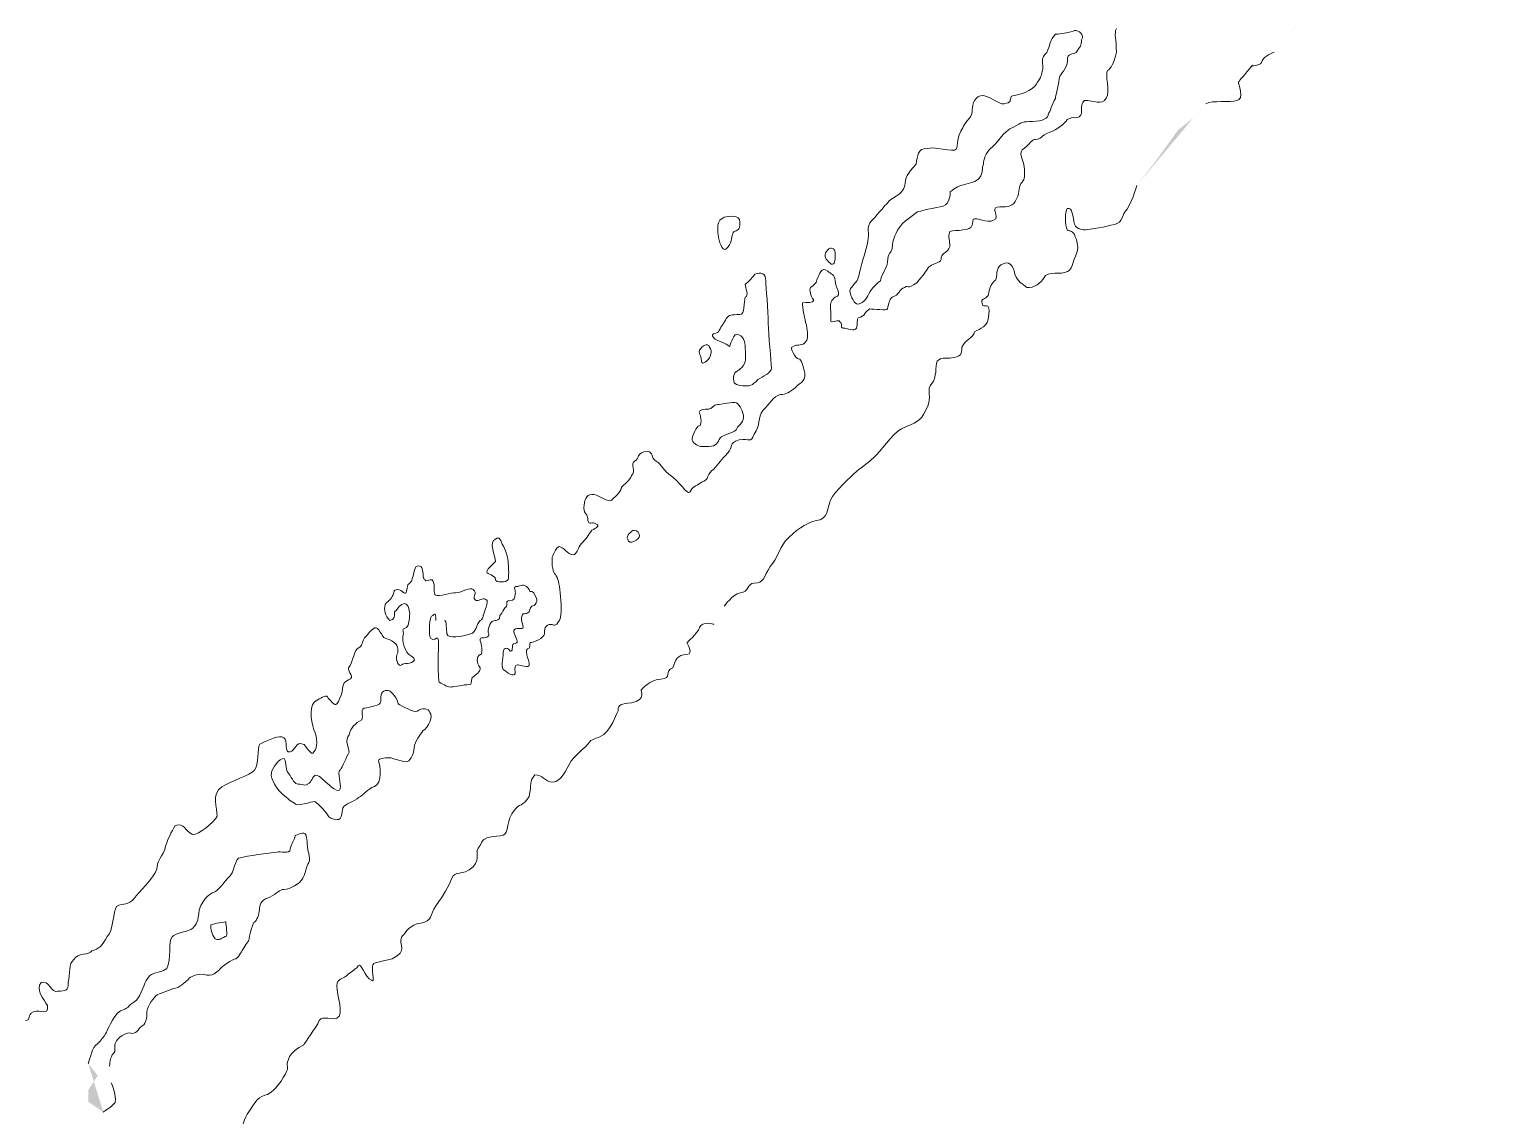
# Model space of a CAD drawing. Header units: millimetres. Extents: x 7106 to 73427, y -466 to 50348.
# Drawn here: x 34131 to 34175.46, y 24372.31 to 24405.12 of the extents above; entities that cross this region are included whole.
import ezdxf

# ---------------------------------------------------------------- set-up
doc = ezdxf.new("R2010")
doc.units = ezdxf.units.MM
doc.layers.add('Cotas', color=1, linetype='Continuous')
doc.layers.add('PDF11_Geometry', color=7, linetype='Continuous')
doc.layers.add('PDF11_Solid Fills', color=252, linetype='Continuous', true_color=0x8c8f90)

# ---------------------------------------------------------------- blocks, each defined once
blk = doc.blocks.new('AW-GEV-264B-370 a')
at = {"layer": 'PDF11_Solid Fills', "transparency": 33554559}
h = blk.add_hatch(color=1, dxfattribs=at)
h.paths.add_polyline_path([(-214.2593, 28.5565), (-214.2746, 28.5565)], flags=0)
h.paths.add_polyline_path([(-212.4079, 30.0774), (-212.4274, 30.0551)], flags=0)
h.paths.add_polyline_path([(-212.4315, 29.9982), (-212.4482, 29.9732)], flags=0)
h.paths.add_polyline_path([(-212.5038, 29.9371), (-212.5246, 29.9218), (-212.5399, 29.894)], flags=0)
h.paths.add_polyline_path([(-212.5774, 29.8468), (-212.6079, 29.8232), (-212.6176, 29.7829)], flags=0)
h.paths.add_polyline_path([(-212.6774, 29.7079), (-212.6815, 29.6871), (-212.7024, 29.6704), (-212.7232, 29.6579), (-212.7343, 29.6537), (-212.7385, 29.6329), (-212.7718, 29.5926), (-212.8051, 29.5524)], flags=0)
h.paths.add_polyline_path([(-212.9468, 29.4371, 0.008246), (-212.9246, 29.4621)], flags=0)
h.paths.add_polyline_path([(-212.9468, 29.4371), (-212.9732, 29.4162), (-213.0162, 29.3565), (-213.0454, 29.319)], flags=0)
h.paths.add_polyline_path([(-213.769, 28.5815), (-213.7871, 28.5496)], flags=0)
h.paths.add_polyline_path([(-214.9662, 27.2704, 0.016363), (-215.0204, 27.1982)], flags=0)
h.paths.add_polyline_path([(-216.1162, 25.8315, 0.147633), (-216.1385, 25.7954)], flags=0)
h.paths.add_polyline_path([(-216.4496, 25.3801, 0.19653), (-216.4621, 25.294)], flags=0)
h.paths.add_polyline_path([(-218.1162, 23.2149), (-218.2121, 23.2149)], flags=0)
h.paths.add_polyline_path([(-218.3607, 23.2635, 0.002706), (-218.3371, 23.2593)], flags=0)
h.paths.add_polyline_path([(-221.9399, 29.2871, 0.064397), (-221.9107, 29.3162)], flags=0)
h.paths.add_polyline_path([(-221.9107, 29.3162), (-221.8926, 29.3607)], flags=0)
h.paths.add_polyline_path([(-221.744, 29.7024), (-221.7079, 29.7482), (-221.6621, 29.7732)], flags=0)
h.paths.add_polyline_path([(-221.3343, 30.0482, 0.026324), (-221.3371, 29.994)], flags=0)
h.paths.add_polyline_path([(-221.3343, 30.0482), (-221.3037, 30.0871), (-221.2524, 30.1399), (-221.2149, 30.2051), (-221.2329, 30.2537)], flags=0)
h.paths.add_polyline_path([(-220.7649, 30.7218), (-220.7343, 30.7787), (-220.7093, 30.801)], flags=0)
h.paths.add_polyline_path([(-220.319, 31.1274, 0.012202), (-220.3593, 31.1343)], flags=0)
h.paths.add_polyline_path([(-219.9718, 31.3913), (-219.9343, 31.4204)], flags=0)
h.paths.add_polyline_path([(-219.5857, 31.3718), (-219.5621, 31.344)], flags=0)
h.paths.add_polyline_path([(-218.8496, 30.7579), (-218.8496, 30.7371)], flags=0)
h.paths.add_polyline_path([(-218.426, 30.1371, 0.036638), (-218.4287, 30.169)], flags=0)
h = blk.add_hatch(color=1, dxfattribs=at)
h.paths.add_polyline_path([(-214.8464, 27.7754), (-214.8436, 27.7462)], flags=0)
h.paths.add_polyline_path([(-214.8575, 27.6949), (-214.8839, 27.7129), (-214.8839, 27.7337), (-214.8672, 27.7587), (-214.8839, 27.7796)], flags=0)
at = {"layer": 'PDF11_Geometry', "color": 1, "lineweight": 9}
for points in [[(-213.2035, 29.5519), (-213.1979, 29.5644), (-213.1979, 29.5742), (-213.1882, 29.5839)], [(-213.1882, 29.5839), (-213.1882, 29.5839), (-213.1576, 29.5867), (-213.1549, 29.5908)], [(-213.1549, 29.5908), (-213.1479, 29.5908), (-213.1368, 29.5839), (-213.1424, 29.5742)], [(-213.0815, 29.5524), (-213.0815, 29.5746), (-213.0857, 29.5843), (-213.0815, 29.594)], [(-213.1424, 29.5742), (-213.1424, 29.5644), (-213.1451, 29.5617), (-213.1521, 29.5519)], [(-213.2104, 29.5228), (-213.2104, 29.5408), (-213.2146, 29.5408), (-213.2035, 29.5519)], [(-213.1674, 29.5381), (-213.1674, 29.5228), (-213.1812, 29.5131), (-213.1812, 29.5089)], [(-213.1521, 29.5519), (-213.1576, 29.5478), (-213.1674, 29.5519), (-213.1674, 29.5381)], [(-213.0968, 29.5204), (-213.0912, 29.5232), (-213.0857, 29.5329), (-213.0815, 29.5524)], [(-212.844, 29.5287), (-212.844, 29.5287), (-212.8399, 29.5329), (-212.8482, 29.5232)], [(-212.826, 29.5371), (-212.826, 29.5287), (-212.844, 29.5287), (-212.844, 29.5287)], [(-212.8051, 29.5524), (-212.8051, 29.5524), (-212.8232, 29.5454), (-212.826, 29.5371)], [(-213.2201, 29.4992), (-213.2132, 29.5089), (-213.2132, 29.5117), (-213.2104, 29.5228)], [(-213.1812, 29.5089), (-213.1812, 29.5006), (-213.1882, 29.4769), (-213.1882, 29.4714)], [(-213.0996, 29.4718), (-213.0912, 29.4843), (-213.1024, 29.5135), (-213.0968, 29.5204)], [(-212.8482, 29.5232), (-212.8607, 29.5093), (-212.8676, 29.4996), (-212.8676, 29.4996)], [(-213.2604, 29.4769), (-213.2465, 29.4769), (-213.2201, 29.4922), (-213.2201, 29.4992)], [(-212.8676, 29.4996), (-212.8676, 29.4996), (-212.8565, 29.469), (-212.8704, 29.4676)], [(-213.334, 29.4519), (-213.334, 29.4617), (-213.3299, 29.4769), (-213.3146, 29.4769)], [(-213.3146, 29.4769), (-213.2937, 29.4714), (-213.2854, 29.4575), (-213.2743, 29.4631)], [(-213.2743, 29.4631), (-213.2632, 29.4631), (-213.2715, 29.4769), (-213.2604, 29.4769)], [(-213.1882, 29.4714), (-213.1938, 29.4631), (-213.1979, 29.4464), (-213.2007, 29.445)], [(-213.1426, 29.4454), (-213.1426, 29.4579), (-213.1426, 29.4635), (-213.1371, 29.4676)], [(-213.1371, 29.4676), (-213.1218, 29.469), (-213.1065, 29.4579), (-213.0996, 29.4718)], [(-212.8704, 29.4676), (-212.8815, 29.4635), (-212.9135, 29.469), (-212.9246, 29.4621)], [(-213.3493, 29.4228), (-213.3465, 29.4311), (-213.3326, 29.4394), (-213.334, 29.4519)], [(-213.2285, 29.4311), (-213.2465, 29.4311), (-213.2465, 29.4297), (-213.2618, 29.4214)], [(-213.2007, 29.445), (-213.2007, 29.4367), (-213.2104, 29.4311), (-213.2285, 29.4311)], [(-213.1982, 29.4121), (-213.1857, 29.4162), (-213.1718, 29.4274), (-213.1676, 29.4343)], [(-213.1676, 29.4343), (-213.1579, 29.4426), (-213.1468, 29.4315), (-213.1426, 29.4454)], [(-213.3604, 29.3881), (-213.3604, 29.4075), (-213.3521, 29.4158), (-213.3493, 29.4228)], [(-213.2618, 29.4214), (-213.2785, 29.4158), (-213.2937, 29.3881), (-213.3021, 29.3839)], [(-213.2232, 29.3996), (-213.2135, 29.3996), (-213.2135, 29.4065), (-213.1982, 29.4121)], [(-213.4326, 29.3561), (-213.4299, 29.3714), (-213.4299, 29.3839), (-213.4132, 29.3839)], [(-213.4132, 29.3839), (-213.3882, 29.3881), (-213.3604, 29.3714), (-213.3604, 29.3881)], [(-213.3021, 29.3839), (-213.3104, 29.3756), (-213.3146, 29.3644), (-213.3146, 29.3561)], [(-213.2426, 29.3468), (-213.2426, 29.3607), (-213.2565, 29.3787), (-213.2426, 29.3843)], [(-213.2426, 29.3843), (-213.2287, 29.3968), (-213.2287, 29.3996), (-213.2232, 29.3996)], [(-213.4521, 29.3186), (-213.4521, 29.3325), (-213.4479, 29.3394), (-213.4326, 29.3561)], [(-213.3146, 29.3561), (-213.3174, 29.3478), (-213.3146, 29.3422), (-213.3215, 29.3325)], [(-213.3215, 29.3325), (-213.3271, 29.3242), (-213.3382, 29.3242), (-213.3493, 29.32)], [(-213.2468, 29.3246), (-213.2412, 29.3329), (-213.2426, 29.3329), (-213.2426, 29.3468)], [(-213.4826, 29.2881), (-213.4785, 29.2978), (-213.4562, 29.3006), (-213.4521, 29.3186)], [(-213.3729, 29.3075), (-213.3729, 29.3033), (-213.3729, 29.2881), (-213.3854, 29.2825)], [(-213.3493, 29.32), (-213.3562, 29.3186), (-213.3632, 29.3158), (-213.3729, 29.3075)], [(-213.2565, 29.2954), (-213.2496, 29.3079), (-213.2538, 29.319), (-213.2468, 29.3246)], [(-213.0454, 29.319), (-213.0454, 29.319), (-213.0565, 29.2815), (-213.0663, 29.2732)], [(-213.5104, 29.2575), (-213.4951, 29.2728), (-213.4896, 29.2825), (-213.4826, 29.2881)], [(-213.3854, 29.2825), (-213.3965, 29.2811), (-213.4299, 29.2728), (-213.4299, 29.2728)], [(-213.2926, 29.2607), (-213.2899, 29.2704), (-213.3024, 29.2815), (-213.2857, 29.2815)], [(-213.2857, 29.2815), (-213.2718, 29.2815), (-213.2621, 29.2815), (-213.2565, 29.2954)], [(-213.1676, 29.2787), (-213.1718, 29.2732), (-213.1718, 29.2496), (-213.1676, 29.2412)], [(-213.1551, 29.251), (-213.1579, 29.2635), (-213.1579, 29.2815), (-213.1676, 29.2787)], [(-213.7693, 29.2632), (-213.7735, 29.2618), (-213.7804, 29.2549), (-213.7804, 29.2493)], [(-213.7804, 29.2493), (-213.7804, 29.241), (-213.7804, 29.2243), (-213.7749, 29.2146)], [(-213.7415, 29.2549), (-213.7415, 29.2687), (-213.7596, 29.2646), (-213.7693, 29.2632)], [(-213.7513, 29.2382), (-213.7471, 29.241), (-213.7415, 29.2382), (-213.7415, 29.2549)], [(-213.5174, 29.2214), (-213.5132, 29.2339), (-213.5215, 29.2464), (-213.5104, 29.2575)], [(-213.459, 29.2492), (-213.4674, 29.2381), (-213.4743, 29.2242), (-213.4743, 29.2089)], [(-213.4299, 29.2728), (-213.4299, 29.2728), (-213.4521, 29.2575), (-213.459, 29.2492)], [(-213.3732, 29.2385), (-213.3635, 29.2412), (-213.3357, 29.2385), (-213.3343, 29.2496)], [(-213.3343, 29.2496), (-213.3329, 29.251), (-213.3343, 29.2607), (-213.3301, 29.2607)], [(-213.3301, 29.2607), (-213.3204, 29.2607), (-213.3024, 29.251), (-213.2926, 29.2607)], [(-213.1371, 29.2412), (-213.1371, 29.2412), (-213.151, 29.2412), (-213.1551, 29.251)], [(-213.0912, 29.2496), (-213.1065, 29.244), (-213.1371, 29.2412), (-213.1371, 29.2412)], [(-213.0663, 29.2732), (-213.0718, 29.2649), (-213.0718, 29.2496), (-213.0912, 29.2496)], [(-213.7596, 29.2146), (-213.754, 29.2243), (-213.7568, 29.234), (-213.7513, 29.2382)], [(-213.3732, 29.2121), (-213.3732, 29.2232), (-213.3774, 29.226), (-213.3732, 29.2385)], [(-213.1676, 29.2412), (-213.1676, 29.2385), (-213.1579, 29.2412), (-213.1551, 29.2329)], [(-213.1551, 29.2329), (-213.151, 29.2218), (-213.1468, 29.2149), (-213.151, 29.201)], [(-213.7749, 29.2146), (-213.7693, 29.2035), (-213.7665, 29.2049), (-213.7596, 29.2146)], [(-213.5815, 29.1811), (-213.5871, 29.1867), (-213.5954, 29.1922), (-213.5912, 29.2006)], [(-213.5912, 29.2006), (-213.5871, 29.2089), (-213.5829, 29.2089), (-213.5815, 29.2089)], [(-213.5815, 29.2089), (-213.5746, 29.2089), (-213.5746, 29.2033), (-213.5746, 29.1978)], [(-213.5746, 29.1978), (-213.5746, 29.1867), (-213.5746, 29.1797), (-213.5815, 29.1811)], [(-213.5312, 29.1686), (-213.5271, 29.1867), (-213.5201, 29.2047), (-213.5174, 29.2214)], [(-213.4743, 29.2089), (-213.4757, 29.2006), (-213.4826, 29.2006), (-213.4826, 29.1853)], [(-213.3885, 29.1926), (-213.3871, 29.201), (-213.3774, 29.201), (-213.3732, 29.2121)], [(-213.151, 29.201), (-213.1579, 29.1857), (-213.1579, 29.169), (-213.1718, 29.1662)], [(-213.6065, 29.1537), (-213.601, 29.1635), (-213.5996, 29.1774), (-213.5871, 29.169)], [(-213.4826, 29.1853), (-213.484, 29.1728), (-213.4951, 29.1603), (-213.4951, 29.1519)], [(-213.4315, 29.1482), (-213.419, 29.1635), (-213.4162, 29.1662), (-213.4107, 29.176)], [(-213.4107, 29.176), (-213.3968, 29.1857), (-213.3885, 29.1815), (-213.3885, 29.1926)], [(-213.2801, 29.1815), (-213.2926, 29.1774), (-213.2899, 29.1662), (-213.2926, 29.1537)], [(-213.2593, 29.1635), (-213.2621, 29.1801), (-213.2718, 29.1871), (-213.2801, 29.1815)], [(-213.7154, 29.1633), (-213.7238, 29.1522), (-213.7251, 29.1522), (-213.7321, 29.1453)], [(-213.7321, 29.1453), (-213.7321, 29.1397), (-213.7251, 29.1258), (-213.7321, 29.1231)], [(-213.696, 29.1522), (-213.696, 29.1633), (-213.7043, 29.1689), (-213.7154, 29.1633)], [(-213.6918, 29.0772), (-213.6918, 29.0994), (-213.696, 29.1411), (-213.696, 29.1522)], [(-213.6176, 29.1399), (-213.6121, 29.1454), (-213.6079, 29.1454), (-213.6065, 29.1537)], [(-213.5871, 29.169), (-213.5829, 29.1635), (-213.5746, 29.1635), (-213.5746, 29.1524)], [(-213.5746, 29.1524), (-213.5746, 29.1399), (-213.5607, 29.126), (-213.5746, 29.1232)], [(-213.5451, 29.1408), (-213.5368, 29.1519), (-213.534, 29.1519), (-213.5312, 29.1686)], [(-213.4951, 29.1519), (-213.5035, 29.145), (-213.5132, 29.1353), (-213.5174, 29.1256)], [(-213.4524, 29.1399), (-213.4482, 29.1454), (-213.4482, 29.1357), (-213.4315, 29.1482)], [(-213.2926, 29.1537), (-213.3024, 29.1482), (-213.3051, 29.1315), (-213.3065, 29.126)], [(-213.2385, 29.1399), (-213.2468, 29.1482), (-213.2538, 29.1482), (-213.2593, 29.1635)], [(-213.2079, 29.1579), (-213.2135, 29.1482), (-213.226, 29.1385), (-213.2385, 29.1399)], [(-213.1718, 29.1662), (-213.1885, 29.1635), (-213.2024, 29.1676), (-213.2079, 29.1579)], [(-213.7321, 29.1231), (-213.7349, 29.1147), (-213.7321, 29.0925), (-213.7418, 29.0925)], [(-213.6121, 29.1176), (-213.6176, 29.126), (-213.6204, 29.1357), (-213.6176, 29.1399)], [(-213.5746, 29.1232), (-213.5815, 29.1176), (-213.5829, 29.1135), (-213.5829, 29.1037)], [(-213.5396, 29.1131), (-213.5424, 29.1172), (-213.5549, 29.1353), (-213.5451, 29.1408)], [(-213.5174, 29.1256), (-213.5201, 29.1172), (-213.534, 29.1061), (-213.5396, 29.1131)], [(-213.4829, 29.1024), (-213.4801, 29.1135), (-213.4801, 29.1176), (-213.4746, 29.1232)], [(-213.4746, 29.1232), (-213.4621, 29.126), (-213.4621, 29.1385), (-213.4524, 29.1399)], [(-213.3065, 29.126), (-213.3107, 29.1176), (-213.3204, 29.1232), (-213.3163, 29.1107)], [(-213.626, 29.0774), (-213.626, 29.0801), (-213.6329, 29.1065), (-213.6315, 29.1135)], [(-213.6315, 29.1135), (-213.626, 29.1135), (-213.6121, 29.1135), (-213.6121, 29.1176)], [(-213.5829, 29.1037), (-213.5815, 29.0996), (-213.5829, 29.0843), (-213.5815, 29.0801)], [(-213.5343, 29.0871), (-213.5218, 29.0885), (-213.5218, 29.0996), (-213.5135, 29.1024)], [(-213.5135, 29.1024), (-213.5079, 29.1024), (-213.4829, 29.0996), (-213.4829, 29.1024)], [(-213.3163, 29.1107), (-213.3149, 29.1024), (-213.3024, 29.1176), (-213.3051, 29.0926)], [(-213.7654, 29.0856), (-213.7696, 29.0772), (-213.7737, 29.0731), (-213.7779, 29.0647)], [(-213.7418, 29.0925), (-213.7571, 29.0925), (-213.7599, 29.0925), (-213.7654, 29.0856)], [(-213.6862, 28.9994), (-213.6862, 29.0106), (-213.6918, 29.0578), (-213.6918, 29.0772)], [(-213.626, 29.0454), (-213.6204, 29.051), (-213.6232, 29.069), (-213.626, 29.0774)], [(-213.5815, 29.0801), (-213.5746, 29.0801), (-213.5663, 29.0843), (-213.5663, 29.0801)], [(-213.5663, 29.0801), (-213.5607, 29.0774), (-213.5663, 29.069), (-213.5607, 29.069)], [(-213.5607, 29.069), (-213.5537, 29.069), (-213.5399, 29.0621), (-213.5371, 29.069)], [(-213.5371, 29.069), (-213.5343, 29.0774), (-213.5371, 29.0801), (-213.5343, 29.0871)], [(-213.3051, 29.0926), (-213.3065, 29.069), (-213.3204, 29.069), (-213.3301, 29.0621)], [(-213.8128, 29.0272), (-213.8128, 29.0356), (-213.7961, 29.0453), (-213.7947, 29.0356)], [(-213.7779, 29.0647), (-213.7793, 29.0578), (-213.7946, 29.0619), (-213.7876, 29.0522)], [(-213.7876, 29.0522), (-213.7807, 29.0453), (-213.7654, 29.0425), (-213.7599, 29.0369)], [(-213.7599, 29.0369), (-213.7585, 29.0356), (-213.7543, 29.0578), (-213.7474, 29.0578)], [(-213.7474, 29.0578), (-213.7349, 29.0578), (-213.7321, 29.0425), (-213.7321, 29.0356)], [(-213.6496, 29.0357), (-213.6385, 29.0426), (-213.6315, 29.0357), (-213.626, 29.0454)], [(-213.3301, 29.0621), (-213.3329, 29.051), (-213.3454, 29.0496), (-213.3524, 29.0357)], [(-213.8086, 29.0106), (-213.8086, 29.0189), (-213.8128, 29.0231), (-213.8128, 29.0272)], [(-213.7947, 29.0356), (-213.7878, 29.0272), (-213.7961, 29.0147), (-213.7961, 29.0147)], [(-213.7321, 29.0356), (-213.7321, 29.0272), (-213.7307, 29.0189), (-213.7321, 29.0106)], [(-213.6385, 29.0149), (-213.644, 29.0149), (-213.6551, 29.0357), (-213.6496, 29.0357)], [(-213.3732, 29.0163), (-213.3843, 29.0149), (-213.3871, 29.019), (-213.3954, 29.0107)], [(-213.3524, 29.0357), (-213.3524, 29.0232), (-213.3524, 29.019), (-213.3732, 29.0163)], [(-213.7961, 29.0147), (-213.7961, 29.0147), (-213.8086, 29.0022), (-213.8086, 29.0106)], [(-213.7474, 28.9925), (-213.7515, 28.9925), (-213.7543, 28.9814), (-213.7515, 28.9731)], [(-213.7321, 29.0106), (-213.7349, 28.9994), (-213.7474, 28.9925), (-213.7474, 28.9925)], [(-213.7099, 28.9786), (-213.7015, 28.9842), (-213.6862, 28.9897), (-213.6862, 28.9994)], [(-213.644, 28.9649), (-213.6371, 28.9732), (-213.6274, 28.9732), (-213.6274, 28.9899)], [(-213.6274, 28.9899), (-213.6315, 29.0024), (-213.6329, 29.0149), (-213.6385, 29.0149)], [(-213.3954, 29.0107), (-213.3996, 29.0024), (-213.3954, 28.9815), (-213.4051, 28.9718)], [(-213.7515, 28.9731), (-213.7474, 28.9675), (-213.7362, 28.9675), (-213.7321, 28.9675)], [(-213.7321, 28.9675), (-213.7238, 28.9675), (-213.721, 28.9675), (-213.7099, 28.9786)], [(-213.6704, 28.9524), (-213.6621, 28.9524), (-213.6537, 28.9565), (-213.644, 28.9649)], [(-213.4051, 28.9718), (-213.4162, 28.9621), (-213.4024, 28.9482), (-213.4149, 28.926)], [(-213.7475, 28.9378), (-213.7531, 28.9406), (-213.7753, 28.935), (-213.7808, 28.935)], [(-213.701, 28.9246), (-213.6913, 28.9343), (-213.6829, 28.9496), (-213.6704, 28.9524)], [(-213.7961, 28.9267), (-213.8031, 28.9267), (-213.8128, 28.9267), (-213.8128, 28.9211)], [(-213.8128, 28.9211), (-213.8086, 28.9128), (-213.8086, 28.8975), (-213.8128, 28.8975)], [(-213.7808, 28.935), (-213.7878, 28.935), (-213.7906, 28.9267), (-213.7961, 28.9267)], [(-213.735, 28.9128), (-213.735, 28.9211), (-213.7419, 28.935), (-213.7475, 28.9378)], [(-213.7475, 28.8906), (-213.7475, 28.8975), (-213.735, 28.9017), (-213.735, 28.9128)], [(-213.7162, 28.8829), (-213.7051, 28.8982), (-213.7107, 28.9121), (-213.701, 28.9246)], [(-213.4149, 28.926), (-213.426, 28.9037), (-213.4329, 28.9037), (-213.4579, 28.8926)], [(-213.8128, 28.8975), (-213.8169, 28.8975), (-213.8253, 28.8808), (-213.8253, 28.8725)], [(-213.7739, 28.8781), (-213.7697, 28.8808), (-213.7475, 28.8892), (-213.7475, 28.8906)], [(-213.4579, 28.8926), (-213.476, 28.8829), (-213.494, 28.8524), (-213.5079, 28.8412)], [(-213.8253, 28.8725), (-213.8225, 28.8656), (-213.8128, 28.8614), (-213.8086, 28.8614)], [(-213.8086, 28.8614), (-213.8003, 28.8614), (-213.7906, 28.8614), (-213.7878, 28.8628)], [(-213.7878, 28.8628), (-213.7794, 28.8656), (-213.7781, 28.8767), (-213.7739, 28.8781)], [(-213.7635, 28.8496), (-213.751, 28.8621), (-213.7635, 28.8662), (-213.7426, 28.8732)], [(-213.7426, 28.8732), (-213.7246, 28.876), (-213.7232, 28.8662), (-213.7162, 28.8829)], [(-213.9315, 28.8107), (-213.9232, 28.8176), (-213.9343, 28.8315), (-213.926, 28.8357)], [(-213.926, 28.8357), (-213.9176, 28.8385), (-213.9232, 28.8524), (-213.9037, 28.8524)], [(-213.9037, 28.8524), (-213.8926, 28.8524), (-213.8982, 28.8412), (-213.8885, 28.8357)], [(-213.8885, 28.8357), (-213.876, 28.8288), (-213.8801, 28.8218), (-213.8593, 28.8079)], [(-213.7871, 28.8218), (-213.7787, 28.8315), (-213.7732, 28.8385), (-213.7635, 28.8496)], [(-213.5079, 28.8412), (-213.5135, 28.8357), (-213.526, 28.826), (-213.5371, 28.8176)], [(-213.9496, 28.7885), (-213.9454, 28.7954), (-213.9343, 28.801), (-213.9315, 28.8107)], [(-213.8079, 28.7996), (-213.7954, 28.801), (-213.7996, 28.8149), (-213.7871, 28.8218)], [(-213.5371, 28.8176), (-213.5482, 28.8079), (-213.5746, 28.7829), (-213.5829, 28.7676)], [(-213.9662, 28.7676), (-213.9635, 28.7718), (-213.9496, 28.7801), (-213.9496, 28.7885)], [(-213.8593, 28.8079), (-213.8412, 28.7926), (-213.8315, 28.7718), (-213.8274, 28.7843)], [(-213.8274, 28.7843), (-213.8232, 28.7926), (-213.8163, 28.7926), (-213.8079, 28.7996)], [(-214.0149, 28.7537), (-214.0149, 28.7663), (-214.0107, 28.7774), (-214.001, 28.7774)], [(-214.001, 28.7774), (-213.9912, 28.7801), (-213.976, 28.7621), (-213.9662, 28.7676)], [(-213.5829, 28.7676), (-213.5871, 28.7565), (-213.5871, 28.7315), (-213.6079, 28.7315)], [(-214.0079, 28.7315), (-214.0079, 28.7454), (-214.0149, 28.7412), (-214.0149, 28.7537)], [(-214.019, 28.6912), (-214.0107, 28.6996), (-214.0079, 28.7051), (-214.001, 28.7149)], [(-213.994, 28.726), (-214.001, 28.7301), (-214.0065, 28.7232), (-214.0079, 28.7315)], [(-214.001, 28.7149), (-213.994, 28.7176), (-213.9857, 28.7232), (-213.994, 28.726)], [(-213.9382, 28.699), (-213.9424, 28.7046), (-213.9312, 28.7143), (-213.9271, 28.7143)], [(-213.9271, 28.7143), (-213.9201, 28.7143), (-213.9174, 28.7087), (-213.9174, 28.7046)], [(-213.6079, 28.7315), (-213.6274, 28.726), (-213.644, 28.7149), (-213.6621, 28.6954)], [(-214.1701, 28.6601), (-214.1701, 28.6685), (-214.1826, 28.6949), (-214.1701, 28.699)], [(-214.1701, 28.699), (-214.1618, 28.7046), (-214.1618, 28.6976), (-214.1562, 28.6865)], [(-214.1562, 28.6865), (-214.1507, 28.6754), (-214.1479, 28.6671), (-214.1479, 28.656)], [(-214.0704, 28.6676), (-214.069, 28.6718), (-214.0607, 28.6899), (-214.0565, 28.6857)], [(-214.0565, 28.6857), (-214.0468, 28.6815), (-214.0399, 28.669), (-214.0315, 28.6718)], [(-214.0315, 28.6718), (-214.026, 28.6774), (-214.026, 28.6829), (-214.019, 28.6912)], [(-213.9174, 28.7046), (-213.9174, 28.699), (-213.9368, 28.6865), (-213.9382, 28.699)], [(-213.6621, 28.6954), (-213.6746, 28.6774), (-213.6746, 28.6676), (-213.6885, 28.651)], [(-214.3149, 28.6329), (-214.3121, 28.6426), (-214.3121, 28.6565), (-214.301, 28.651)], [(-214.1854, 28.6421), (-214.1826, 28.6504), (-214.1771, 28.6504), (-214.1701, 28.6601)], [(-214.1479, 28.656), (-214.1465, 28.649), (-214.1465, 28.631), (-214.1479, 28.6282)], [(-214.0649, 28.6371), (-214.069, 28.6399), (-214.0718, 28.6524), (-214.0704, 28.6676)], [(-214.3218, 28.6204), (-214.3176, 28.626), (-214.3176, 28.6218), (-214.3149, 28.6329)], [(-214.301, 28.651), (-214.294, 28.6454), (-214.2996, 28.6287), (-214.294, 28.6287)], [(-214.294, 28.6287), (-214.294, 28.6218), (-214.2801, 28.6315), (-214.2801, 28.626)], [(-214.1701, 28.6282), (-214.1701, 28.6365), (-214.1854, 28.6365), (-214.1854, 28.6421)], [(-214.0565, 28.6051), (-214.0579, 28.6204), (-214.0607, 28.6315), (-214.0649, 28.6371)], [(-213.6885, 28.651), (-213.6996, 28.6329), (-213.6996, 28.6218), (-213.7162, 28.6218)], [(-214.351, 28.5982), (-214.3468, 28.6024), (-214.351, 28.6107), (-214.3412, 28.6107)], [(-214.3412, 28.6107), (-214.3343, 28.6107), (-214.326, 28.5982), (-214.326, 28.6079)], [(-214.326, 28.6079), (-214.3232, 28.6162), (-214.326, 28.619), (-214.3218, 28.6204)], [(-214.2801, 28.626), (-214.2746, 28.619), (-214.2801, 28.6024), (-214.2746, 28.601)], [(-214.2746, 28.601), (-214.2704, 28.5982), (-214.2468, 28.6051), (-214.2399, 28.6051)], [(-214.2399, 28.6051), (-214.2287, 28.6051), (-214.2135, 28.6162), (-214.2093, 28.6107)], [(-214.2093, 28.6107), (-214.1996, 28.6051), (-214.2135, 28.5954), (-214.2037, 28.5912)], [(-214.1479, 28.6282), (-214.1507, 28.6226), (-214.1701, 28.6226), (-214.1701, 28.6282)], [(-214.1357, 28.6024), (-214.1329, 28.6079), (-214.1412, 28.6162), (-214.1315, 28.6162)], [(-214.1315, 28.6162), (-214.1218, 28.619), (-214.1176, 28.6204), (-214.1107, 28.6107)], [(-214.1107, 28.6107), (-214.1107, 28.6024), (-214.1065, 28.6135), (-214.101, 28.601)], [(-214.0579, 28.5565), (-214.0524, 28.569), (-214.0551, 28.5871), (-214.0565, 28.6051)], [(-213.7412, 28.6051), (-213.7538, 28.6024), (-213.769, 28.5815), (-213.769, 28.5815)], [(-213.7162, 28.6218), (-213.7301, 28.6218), (-213.7246, 28.6051), (-213.7412, 28.6051)], [(-214.3551, 28.5565), (-214.3635, 28.5649), (-214.3662, 28.5746), (-214.3635, 28.5843)], [(-214.3635, 28.5843), (-214.3579, 28.5912), (-214.3551, 28.5912), (-214.351, 28.5982)], [(-214.3343, 28.5843), (-214.3412, 28.5815), (-214.3412, 28.5746), (-214.3468, 28.5718)], [(-214.3204, 28.569), (-214.3218, 28.5815), (-214.326, 28.5899), (-214.3343, 28.5843)], [(-214.2037, 28.5912), (-214.1968, 28.5912), (-214.1913, 28.5982), (-214.1843, 28.5912)], [(-214.1843, 28.5912), (-214.1843, 28.5843), (-214.1913, 28.5649), (-214.1913, 28.5649)], [(-214.1621, 28.5649), (-214.1565, 28.5718), (-214.1565, 28.5746), (-214.1537, 28.5788)], [(-214.1537, 28.5788), (-214.1468, 28.5815), (-214.1537, 28.5899), (-214.1468, 28.5912)], [(-214.1468, 28.5912), (-214.1357, 28.5912), (-214.1357, 28.5954), (-214.1357, 28.6024)], [(-214.1065, 28.5815), (-214.1093, 28.5788), (-214.1107, 28.5718), (-214.1107, 28.5718)], [(-214.101, 28.601), (-214.0926, 28.5899), (-214.101, 28.5815), (-214.1065, 28.5815)], [(-214.3468, 28.5718), (-214.3468, 28.5649), (-214.3468, 28.5565), (-214.3551, 28.5565)], [(-214.326, 28.544), (-214.3218, 28.5496), (-214.3204, 28.5565), (-214.3204, 28.569)], [(-214.2801, 28.5649), (-214.2857, 28.5649), (-214.2857, 28.544), (-214.2857, 28.5357)], [(-214.2746, 28.5565), (-214.2746, 28.5649), (-214.2746, 28.5718), (-214.2801, 28.5649)], [(-214.2551, 28.5329), (-214.2565, 28.5399), (-214.2551, 28.5565), (-214.2593, 28.5565)], [(-214.1968, 28.5565), (-214.2037, 28.5496), (-214.2037, 28.5357), (-214.2135, 28.5329)], [(-214.1913, 28.5649), (-214.1913, 28.5649), (-214.194, 28.5565), (-214.1968, 28.5565)], [(-214.1829, 28.5357), (-214.1829, 28.544), (-214.1787, 28.5565), (-214.1704, 28.5565)], [(-214.1704, 28.5565), (-214.169, 28.5565), (-214.1621, 28.5565), (-214.1621, 28.5649)], [(-214.1232, 28.5649), (-214.1274, 28.5565), (-214.1176, 28.5426), (-214.1232, 28.5426)], [(-214.1107, 28.5718), (-214.1176, 28.5649), (-214.1218, 28.5718), (-214.1232, 28.5649)], [(-214.0718, 28.5496), (-214.069, 28.5496), (-214.0649, 28.544), (-214.0579, 28.5565)], [(-213.7871, 28.5496), (-213.7871, 28.5496), (-213.8079, 28.5565), (-213.8121, 28.544)], [(-214.4107, 28.5079), (-214.4024, 28.5121), (-214.4051, 28.5163), (-214.3996, 28.526)], [(-214.3996, 28.526), (-214.3871, 28.5399), (-214.3801, 28.5496), (-214.3746, 28.5399)], [(-214.3746, 28.5399), (-214.3662, 28.5287), (-214.369, 28.526), (-214.3565, 28.5232)], [(-214.3315, 28.5329), (-214.3315, 28.5399), (-214.3357, 28.5399), (-214.326, 28.544)], [(-214.3218, 28.4968), (-214.3315, 28.5079), (-214.3343, 28.5232), (-214.3315, 28.5329)], [(-214.2857, 28.5357), (-214.2857, 28.5329), (-214.2857, 28.5232), (-214.2801, 28.5232)], [(-214.2801, 28.5232), (-214.2746, 28.5232), (-214.2704, 28.5287), (-214.2704, 28.5232)], [(-214.2135, 28.5329), (-214.2287, 28.5287), (-214.2538, 28.5232), (-214.2551, 28.5329)], [(-214.194, 28.5079), (-214.194, 28.5176), (-214.201, 28.526), (-214.194, 28.526)], [(-214.194, 28.526), (-214.1843, 28.526), (-214.1787, 28.5287), (-214.1829, 28.5357)], [(-214.1232, 28.5426), (-214.1315, 28.5426), (-214.1412, 28.5426), (-214.1371, 28.5343)], [(-214.1371, 28.5343), (-214.1357, 28.526), (-214.1274, 28.5176), (-214.1357, 28.5163)], [(-214.1093, 28.5176), (-214.1037, 28.5176), (-214.0843, 28.526), (-214.0843, 28.5329)], [(-214.0843, 28.5329), (-214.0843, 28.5399), (-214.0843, 28.5496), (-214.0718, 28.5496)], [(-213.8121, 28.544), (-213.8163, 28.5329), (-213.8343, 28.5176), (-213.8343, 28.5176)], [(-214.4274, 28.4732), (-214.4204, 28.4829), (-214.4162, 28.5079), (-214.4107, 28.5079)], [(-214.3565, 28.5232), (-214.3412, 28.5163), (-214.3412, 28.5093), (-214.3412, 28.4996)], [(-214.2704, 28.5232), (-214.269, 28.5176), (-214.2704, 28.4996), (-214.2704, 28.4899)], [(-214.1968, 28.4968), (-214.194, 28.4968), (-214.194, 28.4968), (-214.194, 28.5079)], [(-214.144, 28.5024), (-214.1468, 28.5079), (-214.1565, 28.5121), (-214.1565, 28.4996)], [(-214.1357, 28.5163), (-214.144, 28.5163), (-214.1371, 28.5024), (-214.144, 28.5024)], [(-214.1107, 28.4787), (-214.1107, 28.4871), (-214.1218, 28.5079), (-214.1107, 28.5079)], [(-214.1107, 28.5079), (-214.1093, 28.5079), (-214.1107, 28.5163), (-214.1093, 28.5176)], [(-213.8343, 28.5176), (-213.8343, 28.5176), (-213.8218, 28.4968), (-213.8343, 28.4968)], [(-214.3412, 28.4996), (-214.3468, 28.4926), (-214.3412, 28.4732), (-214.3343, 28.4787)], [(-214.3343, 28.4787), (-214.3315, 28.4829), (-214.3176, 28.4787), (-214.3121, 28.4871)], [(-214.3121, 28.4871), (-214.3121, 28.4926), (-214.3176, 28.4926), (-214.3218, 28.4968)], [(-214.2704, 28.4899), (-214.2704, 28.4787), (-214.2704, 28.4565), (-214.269, 28.4482)], [(-214.1968, 28.4732), (-214.2037, 28.4829), (-214.2037, 28.4926), (-214.1968, 28.4968)], [(-214.1565, 28.4996), (-214.1565, 28.4899), (-214.1621, 28.4718), (-214.1537, 28.469)], [(-214.1357, 28.4662), (-214.1371, 28.4732), (-214.1357, 28.4787), (-214.1315, 28.4787)], [(-214.1315, 28.4787), (-214.1274, 28.4787), (-214.1107, 28.4718), (-214.1107, 28.4787)], [(-213.8343, 28.4968), (-213.8524, 28.4968), (-213.8537, 28.4871), (-213.8593, 28.4732)], [(-214.4426, 28.4204), (-214.4343, 28.4385), (-214.4426, 28.4454), (-214.4274, 28.4524)], [(-214.4274, 28.4524), (-214.4149, 28.4565), (-214.4301, 28.4662), (-214.4274, 28.4732)], [(-214.2162, 28.444), (-214.2107, 28.444), (-214.2135, 28.4482), (-214.2107, 28.4565)], [(-214.2107, 28.4565), (-214.2037, 28.4621), (-214.1968, 28.4662), (-214.1968, 28.4732)], [(-214.1537, 28.469), (-214.1468, 28.4621), (-214.1329, 28.4565), (-214.1357, 28.4662)], [(-213.8801, 28.4538), (-213.8982, 28.4538), (-213.9149, 28.4343), (-213.9149, 28.4343)], [(-213.8593, 28.4732), (-213.8746, 28.469), (-213.8593, 28.4538), (-213.8801, 28.4538)], [(-214.4815, 28.4176), (-214.4746, 28.4204), (-214.4649, 28.4287), (-214.4635, 28.4204)], [(-214.3711, 28.4171), (-214.3711, 28.424), (-214.3711, 28.4351), (-214.3586, 28.4337)], [(-214.3586, 28.4337), (-214.3517, 28.4337), (-214.3406, 28.4171), (-214.3406, 28.4101)], [(-214.269, 28.4482), (-214.2593, 28.444), (-214.2538, 28.4385), (-214.2468, 28.4399)], [(-214.2468, 28.4399), (-214.2412, 28.4399), (-214.226, 28.444), (-214.2162, 28.444)], [(-213.9149, 28.4343), (-213.9149, 28.4343), (-213.9051, 28.4176), (-213.9315, 28.4121)], [(-214.4885, 28.3649), (-214.4926, 28.3815), (-214.4996, 28.4107), (-214.4815, 28.4176)], [(-214.4635, 28.4204), (-214.451, 28.4079), (-214.451, 28.4024), (-214.4426, 28.4204)], [(-214.4044, 28.3824), (-214.4003, 28.3893), (-214.41, 28.4032), (-214.3961, 28.4032)], [(-214.3961, 28.4032), (-214.3822, 28.4074), (-214.3683, 28.4074), (-214.3711, 28.4171)], [(-214.3406, 28.4101), (-214.335, 28.4074), (-214.3128, 28.3935), (-214.3072, 28.3976)], [(-214.3072, 28.3976), (-214.3003, 28.4032), (-214.2864, 28.4032), (-214.285, 28.3949)], [(-213.9551, 28.3982), (-213.9607, 28.3857), (-213.9662, 28.369), (-213.9801, 28.3565)], [(-213.9315, 28.4121), (-213.9496, 28.4107), (-213.9551, 28.4093), (-213.9551, 28.3982)], [(-214.4267, 28.356), (-214.4239, 28.3685), (-214.4156, 28.3768), (-214.4044, 28.3824)], [(-214.285, 28.3949), (-214.2794, 28.3893), (-214.2864, 28.3685), (-214.2975, 28.3629)], [(-214.5829, 28.3399), (-214.5676, 28.3468), (-214.5482, 28.3565), (-214.5412, 28.351)], [(-214.5412, 28.351), (-214.5329, 28.3468), (-214.5412, 28.3232), (-214.5301, 28.326)], [(-214.5301, 28.326), (-214.5218, 28.3274), (-214.519, 28.3454), (-214.5079, 28.3399)], [(-214.4885, 28.326), (-214.4815, 28.3329), (-214.4815, 28.351), (-214.4885, 28.3649)], [(-214.4267, 28.3254), (-214.4267, 28.3337), (-214.435, 28.3463), (-214.4267, 28.356)], [(-214.2975, 28.3629), (-214.3017, 28.356), (-214.3114, 28.3449), (-214.3128, 28.3337)], [(-213.9801, 28.3565), (-213.994, 28.3468), (-214.001, 28.351), (-214.0079, 28.3399)], [(-214.5926, 28.294), (-214.5843, 28.3024), (-214.5885, 28.3329), (-214.5829, 28.3399)], [(-214.5079, 28.3399), (-214.5024, 28.3399), (-214.4926, 28.3162), (-214.4885, 28.326)], [(-214.4419, 28.2949), (-214.4392, 28.2976), (-214.4308, 28.3185), (-214.4267, 28.3254)], [(-214.3128, 28.3337), (-214.3128, 28.3185), (-214.3225, 28.3087), (-214.3253, 28.3087)], [(-214.0079, 28.3399), (-214.019, 28.3274), (-214.0232, 28.3274), (-214.0371, 28.3107)], [(-214.6496, 28.2649), (-214.6343, 28.2746), (-214.5996, 28.2857), (-214.5926, 28.294)], [(-214.5628, 28.2893), (-214.5614, 28.2976), (-214.5489, 28.3157), (-214.5406, 28.3143)], [(-214.5406, 28.3143), (-214.5378, 28.3143), (-214.5378, 28.2949), (-214.5336, 28.2893)], [(-214.4419, 28.2643), (-214.4419, 28.2782), (-214.4475, 28.2935), (-214.4419, 28.2949)], [(-214.3753, 28.3101), (-214.3711, 28.3032), (-214.3683, 28.2699), (-214.3822, 28.2657)], [(-214.3544, 28.3157), (-214.3586, 28.3157), (-214.3753, 28.3157), (-214.3753, 28.3101)], [(-214.3253, 28.3087), (-214.3336, 28.3087), (-214.3517, 28.3157), (-214.3544, 28.3157)], [(-214.0371, 28.3107), (-214.0468, 28.2926), (-214.0551, 28.2746), (-214.069, 28.2732)], [(-214.5475, 28.256), (-214.5503, 28.2587), (-214.5656, 28.2782), (-214.5628, 28.2893)], [(-214.5336, 28.2893), (-214.5294, 28.2851), (-214.5225, 28.2699), (-214.5183, 28.2699)], [(-214.5183, 28.2699), (-214.5128, 28.2699), (-214.4989, 28.2657), (-214.4989, 28.2699)], [(-214.4989, 28.2699), (-214.4919, 28.2726), (-214.4906, 28.2851), (-214.485, 28.2851)], [(-214.485, 28.2851), (-214.4781, 28.2851), (-214.4697, 28.274), (-214.4669, 28.2726)], [(-214.4669, 28.2726), (-214.4628, 28.2699), (-214.4419, 28.2476), (-214.4419, 28.2643)], [(-214.101, 28.2857), (-214.1107, 28.2746), (-214.1065, 28.269), (-214.1107, 28.2482)], [(-214.069, 28.2732), (-214.0843, 28.2732), (-214.0871, 28.2871), (-214.101, 28.2857)], [(-214.6579, 28.2135), (-214.6579, 28.2287), (-214.669, 28.251), (-214.6496, 28.2649)], [(-214.5225, 28.2365), (-214.5294, 28.2393), (-214.5378, 28.2476), (-214.5475, 28.256)], [(-214.41, 28.2462), (-214.4156, 28.2393), (-214.435, 28.2351), (-214.4378, 28.2282)], [(-214.3822, 28.2657), (-214.3961, 28.2601), (-214.4003, 28.2504), (-214.41, 28.2462)], [(-214.1107, 28.2482), (-214.1232, 28.2287), (-214.1274, 28.2371), (-214.1371, 28.2232)], [(-214.4878, 28.2393), (-214.4906, 28.2393), (-214.5211, 28.2282), (-214.5225, 28.2365)], [(-214.4642, 28.2157), (-214.4697, 28.224), (-214.485, 28.2393), (-214.4878, 28.2393)], [(-214.4378, 28.2282), (-214.4378, 28.2282), (-214.4392, 28.2046), (-214.4475, 28.2074)], [(-214.1371, 28.2232), (-214.151, 28.2093), (-214.1468, 28.1815), (-214.1565, 28.1801)], [(-214.7496, 28.1551), (-214.7468, 28.1704), (-214.7371, 28.1871), (-214.7315, 28.1968)], [(-214.7315, 28.1968), (-214.7149, 28.2024), (-214.7149, 28.1871), (-214.701, 28.1815)], [(-214.701, 28.1815), (-214.6899, 28.1801), (-214.6635, 28.2024), (-214.6579, 28.2135)], [(-214.4475, 28.2074), (-214.4558, 28.2087), (-214.4628, 28.2101), (-214.4642, 28.2157)], [(-214.5297, 28.156), (-214.5269, 28.1671), (-214.5228, 28.1699), (-214.5214, 28.1796)], [(-214.5214, 28.1796), (-214.5186, 28.1796), (-214.5047, 28.1893), (-214.5019, 28.1796)], [(-214.5019, 28.1796), (-214.4992, 28.1699), (-214.5006, 28.1615), (-214.4992, 28.156)], [(-214.1565, 28.1801), (-214.1704, 28.176), (-214.1913, 28.1815), (-214.1968, 28.1621)], [(-214.7635, 28.1204), (-214.7635, 28.1357), (-214.7579, 28.1357), (-214.7496, 28.1551)], [(-214.6394, 28.1046), (-214.6256, 28.1143), (-214.6283, 28.1407), (-214.6172, 28.1407)], [(-214.6172, 28.1407), (-214.6075, 28.1435), (-214.5658, 28.149), (-214.5533, 28.1504)], [(-214.5533, 28.1504), (-214.5478, 28.1532), (-214.5297, 28.1449), (-214.5297, 28.156)], [(-214.4992, 28.156), (-214.4992, 28.1532), (-214.4922, 28.1351), (-214.4992, 28.1296)], [(-214.1968, 28.1621), (-214.2093, 28.1496), (-214.194, 28.1413), (-214.2093, 28.1246)], [(-214.8037, 28.069), (-214.7954, 28.0801), (-214.7704, 28.1037), (-214.7635, 28.1204)], [(-214.4992, 28.1296), (-214.5019, 28.1212), (-214.5047, 28.1101), (-214.5075, 28.1046)], [(-214.2093, 28.1246), (-214.2287, 28.1065), (-214.2412, 28.1204), (-214.2468, 28.1037)], [(-214.6644, 28.0796), (-214.6547, 28.0851), (-214.6519, 28.0893), (-214.6394, 28.1046)], [(-214.5075, 28.1046), (-214.5131, 28.0949), (-214.5297, 28.0851), (-214.5408, 28.0851)], [(-214.2468, 28.1037), (-214.2538, 28.0871), (-214.2593, 28.0774), (-214.2746, 28.0565)], [(-214.8343, 28.0551), (-214.8218, 28.0621), (-214.8135, 28.0565), (-214.8037, 28.069)], [(-214.6894, 28.049), (-214.6825, 28.0712), (-214.6686, 28.0782), (-214.6644, 28.0796)], [(-214.5658, 28.0712), (-214.5769, 28.0685), (-214.5839, 28.0615), (-214.5839, 28.049)], [(-214.5408, 28.0851), (-214.5478, 28.0851), (-214.5533, 28.0782), (-214.5658, 28.0712)], [(-214.851, 28.0024), (-214.8399, 28.0107), (-214.8399, 28.0482), (-214.8343, 28.0551)], [(-214.7006, 28.0171), (-214.695, 28.0226), (-214.6908, 28.0296), (-214.6894, 28.049)], [(-214.5839, 28.049), (-214.5839, 28.0421), (-214.5881, 28.0296), (-214.5936, 28.0268)], [(-214.2746, 28.0565), (-214.2857, 28.0399), (-214.2801, 28.0301), (-214.301, 28.026)], [(-214.7367, 28.0018), (-214.7311, 28.0101), (-214.7075, 28.0101), (-214.7006, 28.0171)], [(-214.6693, 28.0228), (-214.6637, 28.0256), (-214.6429, 28.0283), (-214.6429, 28.0283)], [(-214.6637, 28.0019), (-214.6693, 28.0103), (-214.6693, 28.0186), (-214.6693, 28.0228)], [(-214.6429, 28.0283), (-214.6429, 28.0283), (-214.6401, 28.0103), (-214.6415, 28.0033)], [(-214.5936, 28.0268), (-214.5964, 28.0226), (-214.6019, 28.0018), (-214.6019, 27.9976)], [(-214.301, 28.026), (-214.3204, 28.0232), (-214.326, 28.0107), (-214.3343, 28.0024)], [(-214.8774, 27.9774), (-214.8662, 27.9801), (-214.8579, 27.9871), (-214.851, 28.0024)], [(-214.7464, 27.9462), (-214.7367, 27.9629), (-214.745, 27.9949), (-214.7367, 28.0018)], [(-214.6415, 28.0033), (-214.6471, 28.0019), (-214.6582, 27.9908), (-214.6637, 28.0019)], [(-214.6019, 27.9976), (-214.6019, 27.9949), (-214.6089, 27.9879), (-214.6131, 27.9796)], [(-214.3343, 28.0024), (-214.3412, 27.9871), (-214.3218, 27.9774), (-214.351, 27.9635)], [(-214.919, 27.9218), (-214.9149, 27.9371), (-214.919, 27.9551), (-214.9093, 27.9621)], [(-214.9093, 27.9621), (-214.9024, 27.9746), (-214.8829, 27.969), (-214.8774, 27.9774)], [(-214.6283, 27.9629), (-214.6367, 27.9587), (-214.6547, 27.9462), (-214.6547, 27.9435)], [(-214.6131, 27.9796), (-214.6158, 27.9768), (-214.62, 27.9629), (-214.6283, 27.9629)], [(-214.3871, 27.926), (-214.3996, 27.9301), (-214.4051, 27.9593), (-214.4107, 27.951)], [(-214.351, 27.9635), (-214.3815, 27.9551), (-214.3871, 27.9593), (-214.3857, 27.9454)], [(-214.7797, 27.9296), (-214.7714, 27.9421), (-214.7617, 27.9365), (-214.7464, 27.9462)], [(-214.6825, 27.9365), (-214.7006, 27.9365), (-214.7075, 27.9296), (-214.7089, 27.9268)], [(-214.6547, 27.9435), (-214.6589, 27.9421), (-214.6644, 27.9296), (-214.6825, 27.9365)], [(-214.4274, 27.9371), (-214.4371, 27.926), (-214.4482, 27.9301), (-214.4482, 27.9162)], [(-214.4107, 27.951), (-214.4149, 27.9454), (-214.4149, 27.9468), (-214.4274, 27.9371)], [(-214.3857, 27.9454), (-214.3857, 27.9315), (-214.3815, 27.9218), (-214.3871, 27.926)], [(-214.9551, 27.8815), (-214.9621, 27.8926), (-214.9774, 27.9107), (-214.9662, 27.9218)], [(-214.9662, 27.9218), (-214.9537, 27.9274), (-214.9482, 27.9024), (-214.9371, 27.9065)], [(-214.9371, 27.9065), (-214.9232, 27.9079), (-214.919, 27.9065), (-214.919, 27.9218)], [(-214.7992, 27.8907), (-214.7908, 27.9004), (-214.7867, 27.9199), (-214.7797, 27.9296)], [(-214.7353, 27.9115), (-214.7422, 27.9074), (-214.7617, 27.9018), (-214.7631, 27.9004)], [(-214.7089, 27.9268), (-214.7158, 27.9226), (-214.7228, 27.9115), (-214.7353, 27.9115)], [(-214.4482, 27.9162), (-214.4482, 27.8996), (-214.4343, 27.8649), (-214.4482, 27.8593)], [(-214.9801, 27.8704), (-214.9662, 27.876), (-214.9537, 27.8621), (-214.9551, 27.8815)], [(-214.8228, 27.874), (-214.8131, 27.8768), (-214.8131, 27.8824), (-214.7992, 27.8907)], [(-214.7631, 27.9004), (-214.7686, 27.8962), (-214.7797, 27.8824), (-214.7811, 27.8712)], [(-214.994, 27.8551), (-214.9829, 27.8565), (-214.9926, 27.8649), (-214.9801, 27.8704)], [(-214.8506, 27.8379), (-214.8506, 27.8379), (-214.8353, 27.874), (-214.8228, 27.874)], [(-214.7811, 27.8712), (-214.7811, 27.8615), (-214.7811, 27.856), (-214.7867, 27.8476)], [(-214.4482, 27.8593), (-214.4635, 27.8551), (-214.476, 27.8676), (-214.4815, 27.8496)], [(-214.8714, 27.8115), (-214.8589, 27.8199), (-214.8506, 27.8379), (-214.8506, 27.8379)], [(-214.8075, 27.8324), (-214.8158, 27.8379), (-214.8353, 27.8226), (-214.8353, 27.8171)], [(-214.7867, 27.8476), (-214.795, 27.8435), (-214.7978, 27.8324), (-214.8075, 27.8324)], [(-214.4815, 27.8496), (-214.4926, 27.8329), (-214.5065, 27.8121), (-214.5065, 27.8121)], [(-214.8839, 27.7796), (-214.8839, 27.7796), (-214.8783, 27.8032), (-214.8714, 27.8115)], [(-214.8353, 27.8171), (-214.8394, 27.8115), (-214.8353, 27.8004), (-214.8394, 27.7976)], [(-214.5065, 27.8121), (-214.5065, 27.8121), (-214.5301, 27.801), (-214.5329, 27.7871)], [(-214.8394, 27.7976), (-214.8464, 27.7921), (-214.8464, 27.7754), (-214.8464, 27.7754)], [(-214.5329, 27.7871), (-214.5385, 27.7746), (-214.5301, 27.776), (-214.5385, 27.7607)], [(-214.5385, 27.7607), (-214.5468, 27.7468), (-214.5621, 27.7246), (-214.5746, 27.7246)], [(-214.8436, 27.7462), (-214.8436, 27.7462), (-214.8297, 27.7129), (-214.8394, 27.7087)], [(-214.8394, 27.7087), (-214.8464, 27.7018), (-214.8575, 27.6949), (-214.8575, 27.6949)], [(-214.5746, 27.7246), (-214.5885, 27.719), (-214.5926, 27.7093), (-214.6024, 27.6954)], [(-214.6024, 27.6954), (-214.6121, 27.6857), (-214.6093, 27.6621), (-214.626, 27.669)]]:
    blk.add_open_spline(points, degree=3, dxfattribs=at)

msp = doc.modelspace()

# ---------------------------------------------------------------- block references
at = {"layer": 'Cotas', "xscale": 17.23794430566618, "yscale": 17.23794430566618, "zscale": 17.23794430566618}
msp.add_blockref('AW-GEV-264B-370 a', (37836.936, 23895.011), dxfattribs=at)

doc.saveas('drawing.dxf')
